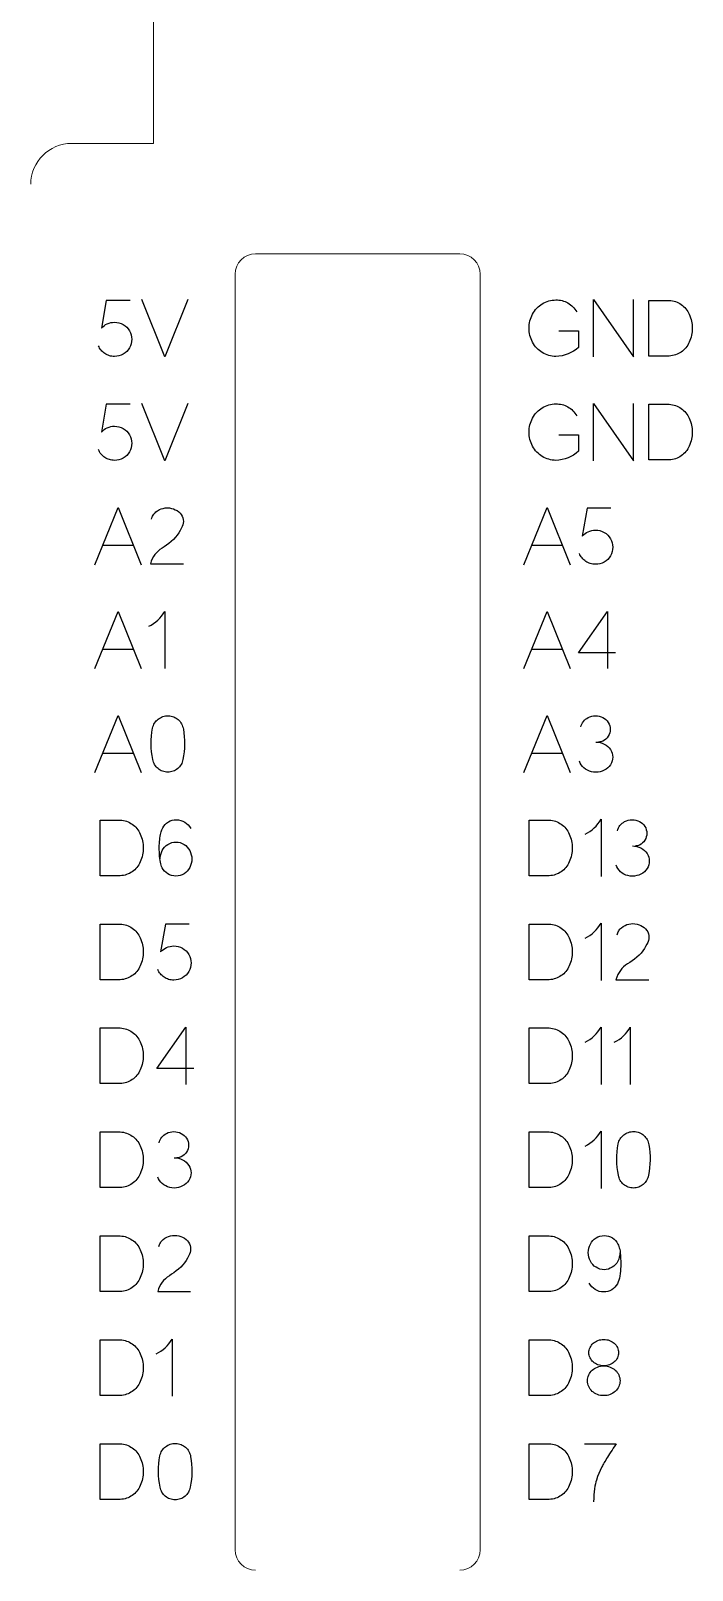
# Model space of a CAD drawing. Header units: millimetres. Extents: x 1212 to 1426, y 321 to 459.
# Drawn here: x 1241.24 to 1257.43, y 383.92 to 421.58 of the extents above; entities that cross this region are included whole.
import ezdxf

# ---------------------------------------------------------------- set-up
doc = ezdxf.new("R2010")
doc.units = ezdxf.units.MM
doc.layers.add('1', color=7, linetype='Continuous')

msp = doc.modelspace()

# ---------------------------------------------------------------- linework, layer by layer
at = {"color": 7, "linetype": 'Continuous', "lineweight": 15}
for p, q in [((1244.244, 418.82), (1244.244, 436.92)), ((1242.244, 418.82), (1244.244, 418.82)), ((1246.744, 416.12), (1251.744, 416.12)), ((1246.244, 384.42), (1246.244, 415.62)), ((1252.244, 384.42), (1252.244, 415.62))]:
    msp.add_line(p, q, dxfattribs=at)
for centre, radius, start, end in [((1242.244, 417.82), 1, 90, 180), ((1246.744, 415.62), 0.5, 90, 180), ((1251.744, 415.62), 0.5, 0, 90), ((1246.744, 384.42), 0.5, 180, 270), ((1251.744, 384.42), 0.5, 270, 0)]:
    msp.add_arc(centre, radius, start, end, dxfattribs=at)
at = {"layer": '1', "color": 1, "linetype": 'Continuous'}
for p, q in [((1243.009, 408.991), (1243.751, 408.991)), ((1253.509, 408.991), (1254.251, 408.991)), ((1243.009, 406.448), (1243.751, 406.448)), ((1253.509, 406.448), (1254.251, 406.448)), ((1243.009, 403.906), (1243.751, 403.906)), ((1253.509, 403.906), (1254.251, 403.906))]:
    msp.add_line(p, q, dxfattribs=at)
at = {"layer": '1', "color": 1, "linetype": 'Continuous', "flags": 128}
for points in [[(1243.674, 414.981), (1243.09, 414.981), (1243.09, 414.981), (1242.972, 414.301), (1242.972, 414.301), (1243.004, 414.333), (1243.039, 414.362), (1243.076, 414.387), (1243.117, 414.408), (1243.159, 414.424), (1243.202, 414.436), (1243.247, 414.443), (1243.293, 414.445), (1243.293, 414.445), (1243.349, 414.443), (1243.403, 414.433), (1243.455, 414.416), (1243.505, 414.391), (1243.552, 414.361), (1243.594, 414.325), (1243.629, 414.283), (1243.66, 414.237), (1243.66, 414.237), (1243.685, 414.187), (1243.702, 414.136), (1243.713, 414.083), (1243.716, 414.029), (1243.713, 413.974), (1243.702, 413.921), (1243.685, 413.869), (1243.66, 413.819), (1243.66, 413.819), (1243.629, 413.772), (1243.594, 413.731), (1243.552, 413.695), (1243.505, 413.665), (1243.455, 413.641), (1243.403, 413.624), (1243.349, 413.613), (1243.293, 413.61), (1243.293, 413.61), (1243.261, 413.611), (1243.23, 413.615), (1243.199, 413.62), (1243.168, 413.628), (1243.138, 413.639), (1243.11, 413.651), (1243.082, 413.665), (1243.056, 413.682), (1243.031, 413.7), (1243.007, 413.72), (1242.986, 413.742), (1242.965, 413.765), (1242.946, 413.79), (1242.929, 413.816), (1242.914, 413.844), (1242.9, 413.873)], [(1245.09, 415.001), (1244.524, 413.601), (1244.524, 413.601), (1243.959, 415.001)], [(1254.168, 414.233), (1254.653, 414.233), (1254.653, 414.233), (1254.653, 413.832), (1254.653, 413.832), (1254.593, 413.783), (1254.531, 413.74), (1254.464, 413.703), (1254.394, 413.671), (1254.322, 413.646), (1254.248, 413.627), (1254.172, 413.615), (1254.094, 413.61), (1254.094, 413.61), (1254.05, 413.612), (1254.007, 413.616), (1253.964, 413.624), (1253.921, 413.635), (1253.88, 413.649), (1253.84, 413.665), (1253.801, 413.684), (1253.763, 413.705), (1253.726, 413.728), (1253.692, 413.754), (1253.659, 413.782), (1253.628, 413.813), (1253.599, 413.846), (1253.573, 413.881), (1253.548, 413.918), (1253.526, 413.956), (1253.526, 413.956), (1253.505, 413.997), (1253.488, 414.039), (1253.473, 414.081), (1253.461, 414.124), (1253.451, 414.167), (1253.444, 414.211), (1253.44, 414.255), (1253.439, 414.301), (1253.44, 414.346), (1253.444, 414.39), (1253.451, 414.434), (1253.461, 414.478), (1253.473, 414.52), (1253.488, 414.562), (1253.505, 414.604), (1253.526, 414.645), (1253.526, 414.645), (1253.548, 414.684), (1253.573, 414.72), (1253.599, 414.755), (1253.628, 414.788), (1253.659, 414.819), (1253.692, 414.847), (1253.726, 414.873), (1253.763, 414.896), (1253.801, 414.917), (1253.84, 414.936), (1253.88, 414.952), (1253.921, 414.966), (1253.964, 414.977), (1254.007, 414.985), (1254.05, 414.989), (1254.094, 414.991), (1254.094, 414.991), (1254.134, 414.991), (1254.172, 414.988), (1254.21, 414.983), (1254.248, 414.976), (1254.284, 414.965), (1254.32, 414.952), (1254.356, 414.936), (1254.39, 414.918), (1254.424, 414.898), (1254.455, 414.875), (1254.485, 414.851), (1254.513, 414.825), (1254.539, 414.797), (1254.563, 414.767), (1254.585, 414.735), (1254.605, 414.701)], [(1255.015, 413.601), (1255.015, 415.001), (1255.015, 415.001), (1255.995, 413.601), (1255.995, 413.601), (1255.995, 415.001)], [(1256.375, 413.62), (1256.375, 414.981), (1256.375, 414.981), (1256.871, 414.981), (1256.871, 414.981), (1256.911, 414.978), (1256.95, 414.972), (1256.989, 414.963), (1257.026, 414.951), (1257.063, 414.937), (1257.098, 414.921), (1257.131, 414.902), (1257.163, 414.881), (1257.194, 414.858), (1257.223, 414.832), (1257.251, 414.805), (1257.277, 414.775), (1257.301, 414.744), (1257.322, 414.711), (1257.341, 414.677), (1257.358, 414.641), (1257.358, 414.641), (1257.375, 414.6), (1257.391, 414.558), (1257.404, 414.516), (1257.414, 414.474), (1257.423, 414.431), (1257.428, 414.388), (1257.432, 414.344), (1257.433, 414.301), (1257.432, 414.257), (1257.428, 414.213), (1257.423, 414.17), (1257.414, 414.128), (1257.404, 414.085), (1257.391, 414.043), (1257.375, 414.001), (1257.358, 413.96), (1257.358, 413.96), (1257.341, 413.923), (1257.322, 413.888), (1257.301, 413.855), (1257.277, 413.824), (1257.251, 413.794), (1257.223, 413.767), (1257.194, 413.742), (1257.163, 413.718), (1257.131, 413.697), (1257.098, 413.679), (1257.063, 413.663), (1257.026, 413.649), (1256.989, 413.638), (1256.95, 413.629), (1256.911, 413.623), (1256.871, 413.62), (1256.871, 413.62), (1256.375, 413.62)], [(1243.674, 412.439), (1243.09, 412.439), (1243.09, 412.439), (1242.972, 411.758), (1242.972, 411.758), (1243.004, 411.791), (1243.039, 411.819), (1243.076, 411.844), (1243.117, 411.865), (1243.159, 411.882), (1243.202, 411.893), (1243.247, 411.901), (1243.293, 411.903), (1243.293, 411.903), (1243.349, 411.9), (1243.403, 411.89), (1243.455, 411.873), (1243.505, 411.849), (1243.552, 411.818), (1243.594, 411.782), (1243.629, 411.741), (1243.66, 411.694), (1243.66, 411.694), (1243.685, 411.645), (1243.702, 411.594), (1243.713, 411.541), (1243.716, 411.486), (1243.713, 411.431), (1243.702, 411.378), (1243.685, 411.326), (1243.66, 411.276), (1243.66, 411.276), (1243.629, 411.23), (1243.594, 411.189), (1243.552, 411.153), (1243.505, 411.123), (1243.455, 411.098), (1243.403, 411.081), (1243.349, 411.071), (1243.293, 411.067), (1243.293, 411.067), (1243.261, 411.069), (1243.23, 411.072), (1243.199, 411.078), (1243.168, 411.086), (1243.138, 411.096), (1243.11, 411.109), (1243.082, 411.123), (1243.056, 411.139), (1243.031, 411.157), (1243.007, 411.177), (1242.986, 411.199), (1242.965, 411.222), (1242.946, 411.247), (1242.929, 411.273), (1242.914, 411.301), (1242.9, 411.33)], [(1245.09, 412.458), (1244.524, 411.058), (1244.524, 411.058), (1243.959, 412.458)], [(1254.168, 411.69), (1254.653, 411.69), (1254.653, 411.69), (1254.653, 411.29), (1254.653, 411.29), (1254.593, 411.241), (1254.531, 411.197), (1254.464, 411.16), (1254.394, 411.128), (1254.322, 411.103), (1254.248, 411.085), (1254.172, 411.073), (1254.094, 411.067), (1254.094, 411.067), (1254.05, 411.069), (1254.007, 411.074), (1253.964, 411.082), (1253.921, 411.093), (1253.88, 411.106), (1253.84, 411.123), (1253.801, 411.141), (1253.763, 411.162), (1253.726, 411.186), (1253.692, 411.211), (1253.659, 411.24), (1253.628, 411.271), (1253.599, 411.304), (1253.573, 411.338), (1253.548, 411.375), (1253.526, 411.414), (1253.526, 411.414), (1253.505, 411.455), (1253.488, 411.496), (1253.473, 411.538), (1253.461, 411.581), (1253.451, 411.624), (1253.444, 411.668), (1253.44, 411.713), (1253.439, 411.758), (1253.44, 411.803), (1253.444, 411.848), (1253.451, 411.892), (1253.461, 411.935), (1253.473, 411.978), (1253.488, 412.02), (1253.505, 412.061), (1253.526, 412.102), (1253.526, 412.102), (1253.548, 412.141), (1253.573, 412.178), (1253.599, 412.213), (1253.628, 412.245), (1253.659, 412.276), (1253.692, 412.304), (1253.726, 412.33), (1253.763, 412.354), (1253.801, 412.375), (1253.84, 412.393), (1253.88, 412.409), (1253.921, 412.423), (1253.964, 412.434), (1254.007, 412.442), (1254.05, 412.447), (1254.094, 412.448), (1254.094, 412.448), (1254.134, 412.448), (1254.172, 412.446), (1254.21, 412.441), (1254.248, 412.433), (1254.284, 412.423), (1254.32, 412.409), (1254.356, 412.394), (1254.39, 412.376), (1254.424, 412.355), (1254.455, 412.333), (1254.485, 412.308), (1254.513, 412.282), (1254.539, 412.254), (1254.563, 412.224), (1254.585, 412.192), (1254.605, 412.158)], [(1255.015, 411.058), (1255.015, 412.458), (1255.015, 412.458), (1255.995, 411.058), (1255.995, 411.058), (1255.995, 412.458)], [(1256.375, 411.077), (1256.375, 412.439), (1256.375, 412.439), (1256.871, 412.439), (1256.871, 412.439), (1256.911, 412.435), (1256.95, 412.429), (1256.989, 412.42), (1257.026, 412.409), (1257.063, 412.394), (1257.098, 412.378), (1257.131, 412.359), (1257.163, 412.338), (1257.194, 412.315), (1257.223, 412.289), (1257.251, 412.262), (1257.277, 412.233), (1257.301, 412.201), (1257.322, 412.169), (1257.341, 412.134), (1257.358, 412.098), (1257.358, 412.098), (1257.375, 412.057), (1257.391, 412.015), (1257.404, 411.973), (1257.414, 411.931), (1257.423, 411.888), (1257.428, 411.845), (1257.432, 411.802), (1257.433, 411.758), (1257.432, 411.714), (1257.428, 411.671), (1257.423, 411.628), (1257.414, 411.585), (1257.404, 411.542), (1257.391, 411.501), (1257.375, 411.459), (1257.358, 411.418), (1257.358, 411.418), (1257.341, 411.381), (1257.322, 411.346), (1257.301, 411.312), (1257.277, 411.281), (1257.251, 411.252), (1257.223, 411.224), (1257.194, 411.199), (1257.163, 411.176), (1257.131, 411.155), (1257.098, 411.136), (1257.063, 411.12), (1257.026, 411.106), (1256.989, 411.095), (1256.95, 411.086), (1256.911, 411.081), (1256.871, 411.077), (1256.871, 411.077), (1256.375, 411.077)], [(1242.815, 408.515), (1243.38, 409.915), (1243.38, 409.915), (1243.944, 408.515)], [(1244.201, 409.633), (1244.207, 409.658), (1244.216, 409.682), (1244.226, 409.705), (1244.238, 409.727), (1244.252, 409.748), (1244.268, 409.768), (1244.286, 409.787), (1244.305, 409.805), (1244.305, 409.805), (1244.348, 409.837), (1244.393, 409.862), (1244.438, 409.881), (1244.485, 409.894), (1244.485, 409.894), (1244.535, 409.903), (1244.586, 409.906), (1244.637, 409.903), (1244.688, 409.894), (1244.688, 409.894), (1244.736, 409.88), (1244.781, 409.861), (1244.824, 409.838), (1244.864, 409.809), (1244.864, 409.809), (1244.898, 409.775), (1244.926, 409.74), (1244.948, 409.702), (1244.964, 409.66), (1244.964, 409.66), (1244.974, 409.618), (1244.978, 409.576), (1244.974, 409.534), (1244.964, 409.492), (1244.964, 409.492), (1244.947, 409.448), (1244.925, 409.4), (1244.898, 409.349), (1244.866, 409.294), (1244.866, 409.294), (1244.829, 409.24), (1244.785, 409.187), (1244.736, 409.135), (1244.68, 409.084), (1244.68, 409.084), (1244.623, 409.037), (1244.566, 408.995), (1244.51, 408.956), (1244.456, 408.921), (1244.456, 408.921), (1244.405, 408.887), (1244.359, 408.849), (1244.317, 408.808), (1244.28, 408.763), (1244.28, 408.763), (1244.246, 408.714), (1244.217, 408.659), (1244.192, 408.6), (1244.172, 408.535), (1244.172, 408.535), (1244.978, 408.535)], [(1253.315, 408.515), (1253.88, 409.915), (1253.88, 409.915), (1254.444, 408.515)], [(1255.445, 409.896), (1254.861, 409.896), (1254.861, 409.896), (1254.743, 409.215), (1254.743, 409.215), (1254.775, 409.248), (1254.81, 409.277), (1254.848, 409.302), (1254.888, 409.322), (1254.93, 409.339), (1254.974, 409.351), (1255.018, 409.358), (1255.064, 409.36), (1255.064, 409.36), (1255.12, 409.358), (1255.174, 409.348), (1255.227, 409.331), (1255.277, 409.306), (1255.323, 409.275), (1255.365, 409.239), (1255.401, 409.198), (1255.431, 409.152), (1255.431, 409.152), (1255.456, 409.102), (1255.474, 409.051), (1255.484, 408.998), (1255.488, 408.943), (1255.484, 408.889), (1255.474, 408.835), (1255.456, 408.784), (1255.431, 408.734), (1255.431, 408.734), (1255.401, 408.687), (1255.365, 408.646), (1255.323, 408.61), (1255.277, 408.58), (1255.227, 408.556), (1255.174, 408.539), (1255.12, 408.528), (1255.064, 408.525), (1255.064, 408.525), (1255.032, 408.526), (1255.001, 408.53), (1254.97, 408.535), (1254.939, 408.543), (1254.909, 408.554), (1254.881, 408.566), (1254.853, 408.58), (1254.827, 408.596), (1254.802, 408.615), (1254.779, 408.635), (1254.757, 408.656), (1254.736, 408.68), (1254.717, 408.704), (1254.7, 408.731), (1254.685, 408.759), (1254.672, 408.788)], [(1242.815, 405.973), (1243.38, 407.373), (1243.38, 407.373), (1243.944, 405.973)], [(1244.131, 407.009), (1244.191, 407.04), (1244.249, 407.076), (1244.303, 407.116), (1244.354, 407.16), (1244.402, 407.208), (1244.446, 407.26), (1244.486, 407.314), (1244.522, 407.373), (1244.522, 407.373), (1244.522, 405.973)], [(1253.315, 405.973), (1253.88, 407.373), (1253.88, 407.373), (1254.444, 405.973)], [(1255.553, 406.361), (1254.652, 406.361), (1254.652, 406.361), (1255.36, 407.373), (1255.36, 407.373), (1255.36, 405.973)], [(1242.815, 403.43), (1243.38, 404.83), (1243.38, 404.83), (1243.944, 403.43)], [(1244.966, 403.749), (1244.959, 403.716), (1244.949, 403.684), (1244.937, 403.654), (1244.922, 403.625), (1244.904, 403.598), (1244.885, 403.573), (1244.863, 403.55), (1244.84, 403.528), (1244.814, 403.508), (1244.787, 403.491), (1244.759, 403.476), (1244.728, 403.463), (1244.697, 403.453), (1244.665, 403.445), (1244.632, 403.441), (1244.599, 403.44), (1244.599, 403.44), (1244.565, 403.441), (1244.533, 403.445), (1244.501, 403.453), (1244.469, 403.463), (1244.439, 403.476), (1244.41, 403.491), (1244.384, 403.508), (1244.358, 403.528), (1244.335, 403.55), (1244.313, 403.573), (1244.294, 403.598), (1244.276, 403.625), (1244.261, 403.654), (1244.248, 403.684), (1244.239, 403.716), (1244.231, 403.749), (1244.231, 403.749), (1244.214, 403.845), (1244.201, 403.941), (1244.193, 404.037), (1244.19, 404.133), (1244.192, 404.229), (1244.198, 404.325), (1244.21, 404.42), (1244.226, 404.517), (1244.226, 404.517), (1244.234, 404.55), (1244.245, 404.582), (1244.259, 404.612), (1244.275, 404.64), (1244.294, 404.668), (1244.315, 404.693), (1244.337, 404.716), (1244.362, 404.737), (1244.388, 404.756), (1244.416, 404.773), (1244.446, 404.788), (1244.477, 404.8), (1244.509, 404.81), (1244.542, 404.816), (1244.576, 404.82), (1244.611, 404.821), (1244.611, 404.821), (1244.645, 404.818), (1244.678, 404.813), (1244.711, 404.805), (1244.742, 404.793), (1244.772, 404.78), (1244.8, 404.764), (1244.827, 404.745), (1244.852, 404.725), (1244.875, 404.702), (1244.897, 404.677), (1244.916, 404.651), (1244.933, 404.622), (1244.948, 404.592), (1244.961, 404.561), (1244.971, 404.529), (1244.978, 404.495), (1244.978, 404.495), (1244.992, 404.402), (1245.001, 404.309), (1245.006, 404.216), (1245.007, 404.123), (1245.003, 404.03), (1244.995, 403.937), (1244.983, 403.844), (1244.966, 403.751)], [(1253.315, 403.43), (1253.88, 404.83), (1253.88, 404.83), (1254.444, 403.43)], [(1254.708, 404.548), (1254.718, 404.584), (1254.731, 404.618), (1254.749, 404.65), (1254.77, 404.681), (1254.795, 404.709), (1254.822, 404.734), (1254.852, 404.756), (1254.884, 404.774), (1254.884, 404.774), (1254.928, 404.794), (1254.973, 404.807), (1255.019, 404.816), (1255.066, 404.819), (1255.113, 404.816), (1255.159, 404.807), (1255.204, 404.794), (1255.248, 404.774), (1255.248, 404.774), (1255.286, 404.752), (1255.321, 404.725), (1255.351, 404.693), (1255.377, 404.657), (1255.399, 404.618), (1255.414, 404.577), (1255.424, 404.533), (1255.427, 404.488), (1255.427, 404.488), (1255.424, 404.443), (1255.414, 404.399), (1255.399, 404.358), (1255.377, 404.319), (1255.351, 404.283), (1255.321, 404.251), (1255.286, 404.224), (1255.248, 404.202), (1255.248, 404.202), (1255.221, 404.191), (1255.194, 404.184), (1255.168, 404.179), (1255.14, 404.175)], [(1255.074, 404.178), (1255.128, 404.175), (1255.181, 404.166), (1255.231, 404.15), (1255.281, 404.128), (1255.281, 404.128), (1255.326, 404.101), (1255.367, 404.069), (1255.402, 404.033), (1255.431, 403.993), (1255.431, 403.993), (1255.456, 403.948), (1255.474, 403.902), (1255.484, 403.856), (1255.488, 403.809), (1255.488, 403.809), (1255.484, 403.761), (1255.474, 403.714), (1255.456, 403.668), (1255.431, 403.623), (1255.431, 403.623), (1255.402, 403.583), (1255.367, 403.547), (1255.326, 403.515), (1255.281, 403.488), (1255.281, 403.488), (1255.232, 403.467), (1255.182, 403.452), (1255.129, 403.443), (1255.074, 403.44), (1255.074, 403.44), (1255.019, 403.443), (1254.966, 403.452), (1254.915, 403.467), (1254.867, 403.488), (1254.867, 403.488), (1254.821, 403.515), (1254.781, 403.547), (1254.746, 403.583), (1254.716, 403.623), (1254.716, 403.623), (1254.693, 403.664), (1254.675, 403.708)], [(1242.939, 400.907), (1242.939, 402.268), (1242.939, 402.268), (1243.434, 402.268), (1243.434, 402.268), (1243.474, 402.265), (1243.514, 402.259), (1243.552, 402.25), (1243.59, 402.238), (1243.626, 402.224), (1243.661, 402.208), (1243.695, 402.189), (1243.727, 402.168), (1243.757, 402.145), (1243.787, 402.119), (1243.814, 402.092), (1243.84, 402.062), (1243.864, 402.031), (1243.886, 401.998), (1243.905, 401.964), (1243.921, 401.928), (1243.921, 401.928), (1243.939, 401.887), (1243.954, 401.845), (1243.967, 401.803), (1243.978, 401.761), (1243.986, 401.718), (1243.992, 401.675), (1243.996, 401.631), (1243.997, 401.587), (1243.996, 401.544), (1243.992, 401.5), (1243.986, 401.457), (1243.978, 401.415), (1243.967, 401.372), (1243.954, 401.33), (1243.939, 401.288), (1243.921, 401.247), (1243.921, 401.247), (1243.905, 401.21), (1243.886, 401.175), (1243.864, 401.142), (1243.84, 401.111), (1243.814, 401.081), (1243.787, 401.054), (1243.757, 401.028), (1243.727, 401.005), (1243.695, 400.984), (1243.661, 400.966), (1243.626, 400.95), (1243.59, 400.936), (1243.552, 400.925), (1243.514, 400.916), (1243.474, 400.91), (1243.434, 400.907), (1243.434, 400.907), (1242.939, 400.907)], [(1244.41, 401.323), (1244.414, 401.373), (1244.424, 401.424), (1244.44, 401.474), (1244.461, 401.524), (1244.461, 401.524), (1244.488, 401.569), (1244.52, 401.609), (1244.557, 401.644), (1244.599, 401.674), (1244.645, 401.699), (1244.694, 401.717), (1244.744, 401.728), (1244.797, 401.732), (1244.797, 401.732), (1244.849, 401.728), (1244.9, 401.717), (1244.948, 401.699), (1244.994, 401.674), (1245.036, 401.644), (1245.074, 401.609), (1245.106, 401.569), (1245.134, 401.524), (1245.134, 401.524), (1245.157, 401.474), (1245.173, 401.422), (1245.183, 401.369), (1245.186, 401.315), (1245.183, 401.26), (1245.173, 401.208), (1245.157, 401.156), (1245.134, 401.106), (1245.134, 401.106), (1245.106, 401.06), (1245.074, 401.02), (1245.036, 400.984), (1244.994, 400.954), (1244.948, 400.93), (1244.9, 400.912), (1244.849, 400.901), (1244.797, 400.897), (1244.797, 400.897), (1244.743, 400.903), (1244.691, 400.915), (1244.643, 400.933), (1244.597, 400.957), (1244.556, 400.987), (1244.519, 401.021), (1244.487, 401.06), (1244.461, 401.104), (1244.461, 401.104), (1244.447, 401.131), (1244.436, 401.162), (1244.425, 401.197), (1244.416, 401.236), (1244.408, 401.279), (1244.402, 401.327), (1244.397, 401.378), (1244.393, 401.433), (1244.393, 401.433), (1244.391, 401.49), (1244.389, 401.544), (1244.389, 401.597), (1244.39, 401.648), (1244.392, 401.696), (1244.395, 401.742), (1244.399, 401.786), (1244.405, 401.827), (1244.405, 401.827), (1244.412, 401.873), (1244.419, 401.913), (1244.426, 401.948), (1244.434, 401.978), (1244.451, 402.03), (1244.472, 402.075), (1244.472, 402.075), (1244.499, 402.12), (1244.531, 402.161), (1244.568, 402.196), (1244.611, 402.226), (1244.657, 402.249), (1244.705, 402.265), (1244.755, 402.274), (1244.807, 402.276), (1244.807, 402.276), (1244.862, 402.272), (1244.915, 402.261), (1244.965, 402.243), (1245.014, 402.218), (1245.058, 402.186), (1245.097, 402.15), (1245.131, 402.108), (1245.159, 402.061)], [(1253.439, 400.907), (1253.439, 402.268), (1253.439, 402.268), (1253.934, 402.268), (1253.934, 402.268), (1253.974, 402.265), (1254.014, 402.259), (1254.052, 402.25), (1254.09, 402.238), (1254.126, 402.224), (1254.161, 402.208), (1254.195, 402.189), (1254.227, 402.168), (1254.257, 402.145), (1254.287, 402.119), (1254.314, 402.092), (1254.34, 402.062), (1254.364, 402.031), (1254.386, 401.998), (1254.405, 401.964), (1254.421, 401.928), (1254.421, 401.928), (1254.439, 401.887), (1254.454, 401.845), (1254.467, 401.803), (1254.478, 401.761), (1254.486, 401.718), (1254.492, 401.675), (1254.496, 401.631), (1254.497, 401.587), (1254.496, 401.544), (1254.492, 401.5), (1254.486, 401.457), (1254.478, 401.415), (1254.467, 401.372), (1254.454, 401.33), (1254.439, 401.288), (1254.421, 401.247), (1254.421, 401.247), (1254.405, 401.21), (1254.386, 401.175), (1254.364, 401.142), (1254.34, 401.111), (1254.314, 401.081), (1254.287, 401.054), (1254.257, 401.028), (1254.227, 401.005), (1254.195, 400.984), (1254.161, 400.966), (1254.126, 400.95), (1254.09, 400.936), (1254.052, 400.925), (1254.014, 400.916), (1253.974, 400.91), (1253.934, 400.907), (1253.934, 400.907), (1253.439, 400.907)], [(1254.81, 401.924), (1254.87, 401.955), (1254.928, 401.991), (1254.982, 402.031), (1255.033, 402.075), (1255.081, 402.123), (1255.125, 402.174), (1255.165, 402.229), (1255.201, 402.287), (1255.201, 402.287), (1255.201, 400.887)], [(1255.603, 402.005), (1255.613, 402.041), (1255.627, 402.075), (1255.644, 402.108), (1255.665, 402.139), (1255.69, 402.167), (1255.717, 402.192), (1255.747, 402.213), (1255.779, 402.232), (1255.779, 402.232), (1255.823, 402.251), (1255.868, 402.265), (1255.914, 402.273), (1255.961, 402.276), (1256.008, 402.273), (1256.054, 402.265), (1256.099, 402.251), (1256.143, 402.232), (1256.143, 402.232), (1256.182, 402.209), (1256.216, 402.182), (1256.246, 402.151), (1256.273, 402.115), (1256.294, 402.075), (1256.309, 402.034), (1256.319, 401.991), (1256.323, 401.945), (1256.323, 401.945), (1256.319, 401.9), (1256.309, 401.857), (1256.294, 401.815), (1256.273, 401.776), (1256.246, 401.74), (1256.216, 401.709), (1256.182, 401.682), (1256.143, 401.659), (1256.143, 401.659), (1256.116, 401.649), (1256.09, 401.641), (1256.063, 401.636), (1256.035, 401.632)], [(1255.969, 401.636), (1256.023, 401.633), (1256.076, 401.623), (1256.127, 401.608), (1256.176, 401.586), (1256.176, 401.586), (1256.221, 401.558), (1256.262, 401.526), (1256.297, 401.49), (1256.327, 401.45), (1256.327, 401.45), (1256.351, 401.405), (1256.369, 401.36), (1256.379, 401.314), (1256.383, 401.267), (1256.383, 401.267), (1256.379, 401.219), (1256.369, 401.172), (1256.351, 401.126), (1256.327, 401.081), (1256.327, 401.081), (1256.297, 401.041), (1256.262, 401.004), (1256.221, 400.973), (1256.176, 400.945), (1256.176, 400.945), (1256.127, 400.924), (1256.077, 400.909), (1256.024, 400.9), (1255.969, 400.897), (1255.969, 400.897), (1255.914, 400.9), (1255.861, 400.909), (1255.811, 400.924), (1255.762, 400.945), (1255.762, 400.945), (1255.717, 400.973), (1255.676, 401.004), (1255.641, 401.041), (1255.611, 401.081), (1255.611, 401.081), (1255.589, 401.121), (1255.571, 401.166)], [(1242.939, 398.364), (1242.939, 399.726), (1242.939, 399.726), (1243.434, 399.726), (1243.434, 399.726), (1243.474, 399.722), (1243.514, 399.716), (1243.552, 399.707), (1243.59, 399.696), (1243.626, 399.681), (1243.661, 399.665), (1243.695, 399.646), (1243.727, 399.625), (1243.757, 399.602), (1243.787, 399.576), (1243.814, 399.549), (1243.84, 399.52), (1243.864, 399.488), (1243.886, 399.456), (1243.905, 399.421), (1243.921, 399.385), (1243.921, 399.385), (1243.939, 399.344), (1243.954, 399.302), (1243.967, 399.26), (1243.978, 399.218), (1243.986, 399.175), (1243.992, 399.132), (1243.996, 399.089), (1243.997, 399.045), (1243.996, 399.001), (1243.992, 398.958), (1243.986, 398.914), (1243.978, 398.872), (1243.967, 398.829), (1243.954, 398.787), (1243.939, 398.746), (1243.921, 398.705), (1243.921, 398.705), (1243.905, 398.668), (1243.886, 398.633), (1243.864, 398.599), (1243.84, 398.568), (1243.814, 398.539), (1243.787, 398.511), (1243.757, 398.486), (1243.727, 398.463), (1243.695, 398.442), (1243.661, 398.423), (1243.626, 398.407), (1243.59, 398.393), (1243.552, 398.382), (1243.514, 398.373), (1243.474, 398.368), (1243.434, 398.364), (1243.434, 398.364), (1242.939, 398.364)], [(1245.124, 399.726), (1244.54, 399.726), (1244.54, 399.726), (1244.422, 399.045), (1244.422, 399.045), (1244.454, 399.078), (1244.489, 399.106), (1244.527, 399.131), (1244.567, 399.152), (1244.609, 399.169), (1244.653, 399.18), (1244.697, 399.188), (1244.743, 399.19), (1244.743, 399.19), (1244.799, 399.187), (1244.853, 399.177), (1244.906, 399.16), (1244.956, 399.136), (1245.002, 399.105), (1245.044, 399.069), (1245.08, 399.028), (1245.11, 398.981), (1245.11, 398.981), (1245.135, 398.932), (1245.153, 398.881), (1245.163, 398.828), (1245.167, 398.773), (1245.163, 398.718), (1245.153, 398.665), (1245.135, 398.613), (1245.11, 398.563), (1245.11, 398.563), (1245.08, 398.517), (1245.044, 398.476), (1245.002, 398.44), (1244.956, 398.409), (1244.906, 398.385), (1244.853, 398.368), (1244.799, 398.358), (1244.743, 398.354), (1244.743, 398.354), (1244.712, 398.355), (1244.68, 398.359), (1244.649, 398.365), (1244.618, 398.373), (1244.588, 398.383), (1244.56, 398.396), (1244.532, 398.41), (1244.506, 398.426), (1244.481, 398.444), (1244.458, 398.464), (1244.436, 398.486), (1244.415, 398.509), (1244.396, 398.534), (1244.379, 398.56), (1244.364, 398.588), (1244.351, 398.617)], [(1253.439, 398.364), (1253.439, 399.726), (1253.439, 399.726), (1253.934, 399.726), (1253.934, 399.726), (1253.974, 399.722), (1254.014, 399.716), (1254.052, 399.707), (1254.09, 399.696), (1254.126, 399.681), (1254.161, 399.665), (1254.195, 399.646), (1254.227, 399.625), (1254.257, 399.602), (1254.287, 399.576), (1254.314, 399.549), (1254.34, 399.52), (1254.364, 399.488), (1254.386, 399.456), (1254.405, 399.421), (1254.421, 399.385), (1254.421, 399.385), (1254.439, 399.344), (1254.454, 399.302), (1254.467, 399.26), (1254.478, 399.218), (1254.486, 399.175), (1254.492, 399.132), (1254.496, 399.089), (1254.497, 399.045), (1254.496, 399.001), (1254.492, 398.958), (1254.486, 398.914), (1254.478, 398.872), (1254.467, 398.829), (1254.454, 398.787), (1254.439, 398.746), (1254.421, 398.705), (1254.421, 398.705), (1254.405, 398.668), (1254.386, 398.633), (1254.364, 398.599), (1254.34, 398.568), (1254.314, 398.539), (1254.287, 398.511), (1254.257, 398.486), (1254.227, 398.463), (1254.195, 398.442), (1254.161, 398.423), (1254.126, 398.407), (1254.09, 398.393), (1254.052, 398.382), (1254.014, 398.373), (1253.974, 398.368), (1253.934, 398.364), (1253.934, 398.364), (1253.439, 398.364)], [(1254.81, 399.381), (1254.87, 399.412), (1254.928, 399.448), (1254.982, 399.488), (1255.033, 399.532), (1255.081, 399.58), (1255.125, 399.632), (1255.165, 399.687), (1255.201, 399.745), (1255.201, 399.745), (1255.201, 398.345)], [(1255.596, 399.463), (1255.603, 399.488), (1255.611, 399.512), (1255.621, 399.535), (1255.633, 399.557), (1255.647, 399.578), (1255.663, 399.598), (1255.681, 399.617), (1255.7, 399.635), (1255.7, 399.635), (1255.743, 399.666), (1255.788, 399.692), (1255.833, 399.711), (1255.88, 399.724), (1255.88, 399.724), (1255.931, 399.732), (1255.981, 399.735), (1256.032, 399.732), (1256.083, 399.724), (1256.083, 399.724), (1256.131, 399.71), (1256.176, 399.691), (1256.219, 399.667), (1256.259, 399.639), (1256.259, 399.639), (1256.293, 399.605), (1256.321, 399.57), (1256.343, 399.532), (1256.36, 399.49), (1256.36, 399.49), (1256.37, 399.448), (1256.373, 399.406), (1256.37, 399.364), (1256.36, 399.321), (1256.36, 399.321), (1256.343, 399.277), (1256.321, 399.23), (1256.293, 399.178), (1256.261, 399.124), (1256.261, 399.124), (1256.224, 399.069), (1256.181, 399.016), (1256.131, 398.964), (1256.075, 398.913), (1256.075, 398.913), (1256.018, 398.867), (1255.961, 398.824), (1255.906, 398.786), (1255.851, 398.751), (1255.851, 398.751), (1255.8, 398.716), (1255.754, 398.678), (1255.712, 398.637), (1255.675, 398.592), (1255.675, 398.592), (1255.642, 398.544), (1255.612, 398.489), (1255.587, 398.429), (1255.567, 398.364), (1255.567, 398.364), (1256.373, 398.364)], [(1242.939, 395.822), (1242.939, 397.183), (1242.939, 397.183), (1243.434, 397.183), (1243.434, 397.183), (1243.474, 397.18), (1243.514, 397.173), (1243.552, 397.165), (1243.59, 397.153), (1243.626, 397.139), (1243.661, 397.123), (1243.695, 397.103), (1243.727, 397.083), (1243.757, 397.059), (1243.787, 397.034), (1243.814, 397.006), (1243.84, 396.977), (1243.864, 396.946), (1243.886, 396.913), (1243.905, 396.879), (1243.921, 396.843), (1243.921, 396.843), (1243.939, 396.801), (1243.954, 396.76), (1243.967, 396.718), (1243.978, 396.675), (1243.986, 396.633), (1243.992, 396.59), (1243.996, 396.546), (1243.997, 396.502), (1243.996, 396.458), (1243.992, 396.415), (1243.986, 396.372), (1243.978, 396.329), (1243.967, 396.287), (1243.954, 396.245), (1243.939, 396.203), (1243.921, 396.162), (1243.921, 396.162), (1243.905, 396.125), (1243.886, 396.09), (1243.864, 396.057), (1243.84, 396.026), (1243.814, 395.996), (1243.787, 395.969), (1243.757, 395.943), (1243.727, 395.92), (1243.695, 395.899), (1243.661, 395.881), (1243.626, 395.864), (1243.59, 395.851), (1243.552, 395.839), (1243.514, 395.831), (1243.474, 395.825), (1243.434, 395.822), (1243.434, 395.822), (1242.939, 395.822)], [(1245.232, 396.191), (1244.331, 396.191), (1244.331, 396.191), (1245.039, 397.202), (1245.039, 397.202), (1245.039, 395.802)], [(1253.439, 395.822), (1253.439, 397.183), (1253.439, 397.183), (1253.934, 397.183), (1253.934, 397.183), (1253.974, 397.18), (1254.014, 397.173), (1254.052, 397.165), (1254.09, 397.153), (1254.126, 397.139), (1254.161, 397.123), (1254.195, 397.103), (1254.227, 397.083), (1254.257, 397.059), (1254.287, 397.034), (1254.314, 397.006), (1254.34, 396.977), (1254.364, 396.946), (1254.386, 396.913), (1254.405, 396.879), (1254.421, 396.843), (1254.421, 396.843), (1254.439, 396.801), (1254.454, 396.76), (1254.467, 396.718), (1254.478, 396.675), (1254.486, 396.633), (1254.492, 396.59), (1254.496, 396.546), (1254.497, 396.502), (1254.496, 396.458), (1254.492, 396.415), (1254.486, 396.372), (1254.478, 396.329), (1254.467, 396.287), (1254.454, 396.245), (1254.439, 396.203), (1254.421, 396.162), (1254.421, 396.162), (1254.405, 396.125), (1254.386, 396.09), (1254.364, 396.057), (1254.34, 396.026), (1254.314, 395.996), (1254.287, 395.969), (1254.257, 395.943), (1254.227, 395.92), (1254.195, 395.899), (1254.161, 395.881), (1254.126, 395.864), (1254.09, 395.851), (1254.052, 395.839), (1254.014, 395.831), (1253.974, 395.825), (1253.934, 395.822), (1253.934, 395.822), (1253.439, 395.822)], [(1254.81, 396.839), (1254.87, 396.87), (1254.928, 396.905), (1254.982, 396.945), (1255.033, 396.99), (1255.081, 397.038), (1255.125, 397.089), (1255.165, 397.144), (1255.201, 397.202), (1255.201, 397.202), (1255.201, 395.802)], [(1255.526, 396.839), (1255.587, 396.87), (1255.644, 396.905), (1255.698, 396.945), (1255.75, 396.99), (1255.797, 397.038), (1255.841, 397.089), (1255.881, 397.144), (1255.917, 397.202), (1255.917, 397.202), (1255.917, 395.802)], [(1242.939, 393.279), (1242.939, 394.64), (1242.939, 394.64), (1243.434, 394.64), (1243.434, 394.64), (1243.474, 394.637), (1243.514, 394.631), (1243.552, 394.622), (1243.59, 394.61), (1243.626, 394.596), (1243.661, 394.58), (1243.695, 394.561), (1243.727, 394.54), (1243.757, 394.517), (1243.787, 394.491), (1243.814, 394.464), (1243.84, 394.434), (1243.864, 394.403), (1243.886, 394.37), (1243.905, 394.336), (1243.921, 394.3), (1243.921, 394.3), (1243.939, 394.259), (1243.954, 394.217), (1243.967, 394.175), (1243.978, 394.133), (1243.986, 394.09), (1243.992, 394.047), (1243.996, 394.004), (1243.997, 393.96), (1243.996, 393.916), (1243.992, 393.872), (1243.986, 393.829), (1243.978, 393.787), (1243.967, 393.744), (1243.954, 393.702), (1243.939, 393.661), (1243.921, 393.619), (1243.921, 393.619), (1243.905, 393.583), (1243.886, 393.548), (1243.864, 393.514), (1243.84, 393.483), (1243.814, 393.454), (1243.787, 393.426), (1243.757, 393.401), (1243.727, 393.377), (1243.695, 393.356), (1243.661, 393.338), (1243.626, 393.322), (1243.59, 393.308), (1243.552, 393.297), (1243.514, 393.288), (1243.474, 393.282), (1243.434, 393.279), (1243.434, 393.279), (1242.939, 393.279)], [(1244.387, 394.377), (1244.397, 394.413), (1244.41, 394.448), (1244.428, 394.48), (1244.449, 394.511), (1244.474, 394.539), (1244.501, 394.564), (1244.531, 394.586), (1244.563, 394.604), (1244.563, 394.604), (1244.607, 394.623), (1244.652, 394.637), (1244.698, 394.645), (1244.745, 394.648), (1244.792, 394.645), (1244.838, 394.637), (1244.883, 394.623), (1244.927, 394.604), (1244.927, 394.604), (1244.966, 394.581), (1245, 394.554), (1245.03, 394.523), (1245.056, 394.487), (1245.078, 394.448), (1245.093, 394.406), (1245.103, 394.363), (1245.107, 394.317), (1245.107, 394.317), (1245.103, 394.272), (1245.093, 394.229), (1245.078, 394.187), (1245.056, 394.148), (1245.03, 394.112), (1245, 394.081), (1244.966, 394.054), (1244.927, 394.031), (1244.927, 394.031), (1244.9, 394.021), (1244.873, 394.014), (1244.847, 394.009), (1244.819, 394.004)], [(1253.439, 393.279), (1253.439, 394.64), (1253.439, 394.64), (1253.934, 394.64), (1253.934, 394.64), (1253.974, 394.637), (1254.014, 394.631), (1254.052, 394.622), (1254.09, 394.61), (1254.126, 394.596), (1254.161, 394.58), (1254.195, 394.561), (1254.227, 394.54), (1254.257, 394.517), (1254.287, 394.491), (1254.314, 394.464), (1254.34, 394.434), (1254.364, 394.403), (1254.386, 394.37), (1254.405, 394.336), (1254.421, 394.3), (1254.421, 394.3), (1254.439, 394.259), (1254.454, 394.217), (1254.467, 394.175), (1254.478, 394.133), (1254.486, 394.09), (1254.492, 394.047), (1254.496, 394.004), (1254.497, 393.96), (1254.496, 393.916), (1254.492, 393.872), (1254.486, 393.829), (1254.478, 393.787), (1254.467, 393.744), (1254.454, 393.702), (1254.439, 393.661), (1254.421, 393.619), (1254.421, 393.619), (1254.405, 393.583), (1254.386, 393.548), (1254.364, 393.514), (1254.34, 393.483), (1254.314, 393.454), (1254.287, 393.426), (1254.257, 393.401), (1254.227, 393.377), (1254.195, 393.356), (1254.161, 393.338), (1254.126, 393.322), (1254.09, 393.308), (1254.052, 393.297), (1254.014, 393.288), (1253.974, 393.282), (1253.934, 393.279), (1253.934, 393.279), (1253.439, 393.279)], [(1254.81, 394.296), (1254.87, 394.327), (1254.928, 394.363), (1254.982, 394.403), (1255.033, 394.447), (1255.081, 394.495), (1255.125, 394.547), (1255.165, 394.601), (1255.201, 394.66), (1255.201, 394.66), (1255.201, 393.26)], [(1256.362, 393.579), (1256.354, 393.546), (1256.345, 393.514), (1256.332, 393.484), (1256.317, 393.455), (1256.3, 393.428), (1256.28, 393.403), (1256.258, 393.379), (1256.235, 393.357), (1256.209, 393.338), (1256.183, 393.32), (1256.154, 393.305), (1256.124, 393.292), (1256.092, 393.282), (1256.06, 393.275), (1256.028, 393.271), (1255.994, 393.269), (1255.994, 393.269), (1255.961, 393.271), (1255.928, 393.275), (1255.896, 393.282), (1255.865, 393.292), (1255.834, 393.305), (1255.806, 393.32), (1255.779, 393.338), (1255.753, 393.357), (1255.73, 393.379), (1255.708, 393.403), (1255.689, 393.428), (1255.671, 393.455), (1255.656, 393.484), (1255.644, 393.514), (1255.634, 393.546), (1255.627, 393.579), (1255.627, 393.579), (1255.609, 393.674), (1255.597, 393.77), (1255.589, 393.866), (1255.586, 393.962), (1255.587, 394.058), (1255.594, 394.154), (1255.605, 394.25), (1255.621, 394.346), (1255.621, 394.346), (1255.629, 394.379), (1255.64, 394.411), (1255.654, 394.441), (1255.67, 394.47), (1255.689, 394.497), (1255.71, 394.522), (1255.733, 394.546), (1255.757, 394.567), (1255.784, 394.586), (1255.812, 394.603), (1255.841, 394.617), (1255.872, 394.63), (1255.905, 394.64), (1255.938, 394.646), (1255.971, 394.65), (1256.006, 394.65), (1256.006, 394.65), (1256.04, 394.648), (1256.073, 394.642), (1256.106, 394.634), (1256.137, 394.623), (1256.168, 394.609), (1256.196, 394.593), (1256.223, 394.575), (1256.248, 394.554), (1256.271, 394.532), (1256.292, 394.507), (1256.311, 394.48), (1256.329, 394.452), (1256.344, 394.422), (1256.356, 394.391), (1256.366, 394.358), (1256.373, 394.325), (1256.373, 394.325), (1256.387, 394.232), (1256.396, 394.138), (1256.401, 394.045), (1256.402, 393.952), (1256.399, 393.859), (1256.39, 393.766), (1256.378, 393.673), (1256.362, 393.581)], [(1244.753, 394.008), (1244.807, 394.005), (1244.86, 393.995), (1244.91, 393.98), (1244.96, 393.958), (1244.96, 393.958), (1245.005, 393.93), (1245.046, 393.899), (1245.081, 393.863), (1245.11, 393.822), (1245.11, 393.822), (1245.135, 393.778), (1245.153, 393.732), (1245.163, 393.686), (1245.167, 393.639), (1245.167, 393.639), (1245.163, 393.591), (1245.153, 393.544), (1245.135, 393.498), (1245.11, 393.453), (1245.11, 393.453), (1245.081, 393.413), (1245.046, 393.377), (1245.005, 393.345), (1244.96, 393.318), (1244.96, 393.318), (1244.911, 393.296), (1244.861, 393.281), (1244.808, 393.272), (1244.753, 393.269), (1244.753, 393.269), (1244.698, 393.272), (1244.645, 393.281), (1244.594, 393.296), (1244.546, 393.318), (1244.546, 393.318), (1244.5, 393.345), (1244.46, 393.377), (1244.425, 393.413), (1244.395, 393.453), (1244.395, 393.453), (1244.372, 393.494), (1244.355, 393.538)], [(1242.939, 390.736), (1242.939, 392.098), (1242.939, 392.098), (1243.434, 392.098), (1243.434, 392.098), (1243.474, 392.094), (1243.514, 392.088), (1243.552, 392.08), (1243.59, 392.068), (1243.626, 392.054), (1243.661, 392.037), (1243.695, 392.018), (1243.727, 391.997), (1243.757, 391.974), (1243.787, 391.949), (1243.814, 391.921), (1243.84, 391.892), (1243.864, 391.86), (1243.886, 391.828), (1243.905, 391.793), (1243.921, 391.758), (1243.921, 391.758), (1243.939, 391.716), (1243.954, 391.674), (1243.967, 391.632), (1243.978, 391.59), (1243.986, 391.547), (1243.992, 391.504), (1243.996, 391.461), (1243.997, 391.417), (1243.996, 391.373), (1243.992, 391.33), (1243.986, 391.287), (1243.978, 391.244), (1243.967, 391.202), (1243.954, 391.16), (1243.939, 391.118), (1243.921, 391.077), (1243.921, 391.077), (1243.905, 391.04), (1243.886, 391.005), (1243.864, 390.972), (1243.84, 390.94), (1243.814, 390.911), (1243.787, 390.884), (1243.757, 390.858), (1243.727, 390.835), (1243.695, 390.814), (1243.661, 390.795), (1243.626, 390.779), (1243.59, 390.765), (1243.552, 390.754), (1243.514, 390.746), (1243.474, 390.74), (1243.434, 390.736), (1243.434, 390.736), (1242.939, 390.736)], [(1244.38, 391.835), (1244.386, 391.86), (1244.395, 391.884), (1244.405, 391.907), (1244.417, 391.929), (1244.431, 391.95), (1244.447, 391.97), (1244.465, 391.989), (1244.484, 392.007), (1244.484, 392.007), (1244.527, 392.038), (1244.572, 392.064), (1244.617, 392.083), (1244.664, 392.096), (1244.664, 392.096), (1244.714, 392.104), (1244.765, 392.108), (1244.816, 392.104), (1244.867, 392.096), (1244.867, 392.096), (1244.915, 392.082), (1244.96, 392.063), (1245.003, 392.039), (1245.043, 392.011), (1245.043, 392.011), (1245.077, 391.977), (1245.105, 391.942), (1245.127, 391.904), (1245.143, 391.862), (1245.143, 391.862), (1245.154, 391.82), (1245.157, 391.778), (1245.154, 391.736), (1245.143, 391.693), (1245.143, 391.693), (1245.126, 391.649), (1245.104, 391.602), (1245.077, 391.551), (1245.045, 391.496), (1245.045, 391.496), (1245.008, 391.442), (1244.964, 391.389), (1244.915, 391.336), (1244.859, 391.286), (1244.859, 391.286), (1244.802, 391.239), (1244.745, 391.197), (1244.689, 391.158), (1244.635, 391.123), (1244.635, 391.123), (1244.584, 391.089), (1244.538, 391.051), (1244.496, 391.009), (1244.459, 390.965), (1244.459, 390.965), (1244.425, 390.916), (1244.396, 390.861), (1244.371, 390.802), (1244.351, 390.736), (1244.351, 390.736), (1245.157, 390.736)], [(1253.439, 390.736), (1253.439, 392.098), (1253.439, 392.098), (1253.934, 392.098), (1253.934, 392.098), (1253.974, 392.094), (1254.014, 392.088), (1254.052, 392.08), (1254.09, 392.068), (1254.126, 392.054), (1254.161, 392.037), (1254.195, 392.018), (1254.227, 391.997), (1254.257, 391.974), (1254.287, 391.949), (1254.314, 391.921), (1254.34, 391.892), (1254.364, 391.86), (1254.386, 391.828), (1254.405, 391.793), (1254.421, 391.758), (1254.421, 391.758), (1254.439, 391.716), (1254.454, 391.674), (1254.467, 391.632), (1254.478, 391.59), (1254.486, 391.547), (1254.492, 391.504), (1254.496, 391.461), (1254.497, 391.417), (1254.496, 391.373), (1254.492, 391.33), (1254.486, 391.287), (1254.478, 391.244), (1254.467, 391.202), (1254.454, 391.16), (1254.439, 391.118), (1254.421, 391.077), (1254.421, 391.077), (1254.405, 391.04), (1254.386, 391.005), (1254.364, 390.972), (1254.34, 390.94), (1254.314, 390.911), (1254.287, 390.884), (1254.257, 390.858), (1254.227, 390.835), (1254.195, 390.814), (1254.161, 390.795), (1254.126, 390.779), (1254.09, 390.765), (1254.052, 390.754), (1254.014, 390.746), (1253.974, 390.74), (1253.934, 390.736), (1253.934, 390.736), (1253.439, 390.736)], [(1255.663, 391.682), (1255.658, 391.63), (1255.648, 391.578), (1255.633, 391.528), (1255.614, 391.479), (1255.614, 391.479), (1255.587, 391.434), (1255.554, 391.394), (1255.517, 391.359), (1255.474, 391.329), (1255.428, 391.305), (1255.38, 391.287), (1255.33, 391.275), (1255.278, 391.27), (1255.278, 391.27), (1255.225, 391.275), (1255.174, 391.287), (1255.126, 391.305), (1255.08, 391.329), (1255.037, 391.359), (1255, 391.394), (1254.967, 391.434), (1254.94, 391.479), (1254.94, 391.479), (1254.917, 391.529), (1254.9, 391.581), (1254.891, 391.634), (1254.887, 391.689), (1254.891, 391.744), (1254.9, 391.797), (1254.917, 391.848), (1254.94, 391.899), (1254.94, 391.899), (1254.967, 391.944), (1255, 391.984), (1255.037, 392.019), (1255.08, 392.049), (1255.126, 392.074), (1255.174, 392.092), (1255.225, 392.103), (1255.278, 392.108), (1255.278, 392.108), (1255.332, 392.102), (1255.384, 392.089), (1255.433, 392.071), (1255.478, 392.047), (1255.52, 392.017), (1255.556, 391.982), (1255.588, 391.943), (1255.614, 391.899), (1255.614, 391.899), (1255.627, 391.873), (1255.639, 391.842), (1255.649, 391.808), (1255.658, 391.769), (1255.666, 391.726), (1255.672, 391.678), (1255.676, 391.626), (1255.68, 391.57), (1255.68, 391.57), (1255.683, 391.457), (1255.682, 391.348), (1255.679, 391.293), (1255.675, 391.235), (1255.669, 391.174), (1255.661, 391.11), (1255.661, 391.11), (1255.651, 391.061), (1255.638, 391.014), (1255.621, 390.97), (1255.601, 390.928), (1255.601, 390.928), (1255.574, 390.883), (1255.542, 390.843), (1255.505, 390.809), (1255.462, 390.779), (1255.417, 390.755), (1255.368, 390.739), (1255.318, 390.729), (1255.266, 390.727), (1255.266, 390.727), (1255.211, 390.73), (1255.159, 390.741), (1255.108, 390.759), (1255.059, 390.784), (1255.015, 390.816), (1254.976, 390.853), (1254.942, 390.895), (1254.914, 390.941)], [(1242.939, 388.194), (1242.939, 389.555), (1242.939, 389.555), (1243.434, 389.555), (1243.434, 389.555), (1243.474, 389.552), (1243.514, 389.546), (1243.552, 389.537), (1243.59, 389.525), (1243.626, 389.511), (1243.661, 389.495), (1243.695, 389.476), (1243.727, 389.455), (1243.757, 389.431), (1243.787, 389.406), (1243.814, 389.379), (1243.84, 389.349), (1243.864, 389.318), (1243.886, 389.285), (1243.905, 389.251), (1243.921, 389.215), (1243.921, 389.215), (1243.939, 389.174), (1243.954, 389.132), (1243.967, 389.09), (1243.978, 389.048), (1243.986, 389.005), (1243.992, 388.962), (1243.996, 388.918), (1243.997, 388.874), (1243.996, 388.831), (1243.992, 388.787), (1243.986, 388.744), (1243.978, 388.702), (1243.967, 388.659), (1243.954, 388.617), (1243.939, 388.575), (1243.921, 388.534), (1243.921, 388.534), (1243.905, 388.497), (1243.886, 388.462), (1243.864, 388.429), (1243.84, 388.398), (1243.814, 388.368), (1243.787, 388.341), (1243.757, 388.315), (1243.727, 388.292), (1243.695, 388.271), (1243.661, 388.253), (1243.626, 388.237), (1243.59, 388.223), (1243.552, 388.212), (1243.514, 388.203), (1243.474, 388.197), (1243.434, 388.194), (1243.434, 388.194), (1242.939, 388.194)], [(1244.31, 389.211), (1244.37, 389.242), (1244.428, 389.278), (1244.482, 389.318), (1244.533, 389.362), (1244.581, 389.41), (1244.625, 389.461), (1244.665, 389.516), (1244.701, 389.574), (1244.701, 389.574), (1244.701, 388.174)], [(1253.439, 388.194), (1253.439, 389.555), (1253.439, 389.555), (1253.934, 389.555), (1253.934, 389.555), (1253.974, 389.552), (1254.014, 389.546), (1254.052, 389.537), (1254.09, 389.525), (1254.126, 389.511), (1254.161, 389.495), (1254.195, 389.476), (1254.227, 389.455), (1254.257, 389.431), (1254.287, 389.406), (1254.314, 389.379), (1254.34, 389.349), (1254.364, 389.318), (1254.386, 389.285), (1254.405, 389.251), (1254.421, 389.215), (1254.421, 389.215), (1254.439, 389.174), (1254.454, 389.132), (1254.467, 389.09), (1254.478, 389.048), (1254.486, 389.005), (1254.492, 388.962), (1254.496, 388.918), (1254.497, 388.874), (1254.496, 388.831), (1254.492, 388.787), (1254.486, 388.744), (1254.478, 388.702), (1254.467, 388.659), (1254.454, 388.617), (1254.439, 388.575), (1254.421, 388.534), (1254.421, 388.534), (1254.405, 388.497), (1254.386, 388.462), (1254.364, 388.429), (1254.34, 388.398), (1254.314, 388.368), (1254.287, 388.341), (1254.257, 388.315), (1254.227, 388.292), (1254.195, 388.271), (1254.161, 388.253), (1254.126, 388.237), (1254.09, 388.223), (1254.052, 388.212), (1254.014, 388.203), (1253.974, 388.197), (1253.934, 388.194), (1253.934, 388.194), (1253.439, 388.194)], [(1255.632, 389.242), (1255.63, 389.208), (1255.624, 389.176), (1255.616, 389.145), (1255.603, 389.115), (1255.587, 389.087), (1255.569, 389.06), (1255.548, 389.035), (1255.524, 389.013), (1255.499, 388.992), (1255.471, 388.974), (1255.441, 388.958), (1255.409, 388.944), (1255.376, 388.933), (1255.341, 388.925), (1255.305, 388.921), (1255.268, 388.919), (1255.268, 388.919), (1255.231, 388.921), (1255.195, 388.925), (1255.16, 388.933), (1255.126, 388.944), (1255.094, 388.958), (1255.064, 388.974), (1255.036, 388.992), (1255.01, 389.013), (1254.987, 389.035), (1254.966, 389.06), (1254.948, 389.087), (1254.932, 389.115), (1254.919, 389.145), (1254.91, 389.176), (1254.905, 389.208), (1254.903, 389.242), (1254.903, 389.242), (1254.905, 389.274), (1254.91, 389.306), (1254.919, 389.337), (1254.932, 389.367), (1254.948, 389.395), (1254.966, 389.422), (1254.987, 389.447), (1255.01, 389.47), (1255.036, 389.491), (1255.064, 389.51), (1255.094, 389.526), (1255.126, 389.54), (1255.16, 389.551), (1255.195, 389.559), (1255.231, 389.563), (1255.268, 389.565), (1255.268, 389.565), (1255.305, 389.563), (1255.341, 389.559), (1255.376, 389.551), (1255.409, 389.54), (1255.441, 389.526), (1255.471, 389.51), (1255.499, 389.491), (1255.524, 389.47), (1255.548, 389.447), (1255.569, 389.422), (1255.587, 389.395), (1255.603, 389.367), (1255.616, 389.337), (1255.624, 389.306), (1255.63, 389.274), (1255.632, 389.242)], [(1255.667, 388.554), (1255.665, 388.516), (1255.659, 388.48), (1255.649, 388.445), (1255.636, 388.411), (1255.619, 388.379), (1255.599, 388.349), (1255.576, 388.321), (1255.551, 388.295), (1255.522, 388.272), (1255.492, 388.251), (1255.459, 388.233), (1255.424, 388.218), (1255.387, 388.205), (1255.349, 388.197), (1255.309, 388.192), (1255.268, 388.19), (1255.268, 388.19), (1255.227, 388.192), (1255.188, 388.197), (1255.149, 388.205), (1255.112, 388.218), (1255.077, 388.233), (1255.044, 388.251), (1255.014, 388.272), (1254.986, 388.295), (1254.96, 388.321), (1254.938, 388.349), (1254.918, 388.379), (1254.901, 388.411), (1254.887, 388.445), (1254.878, 388.48), (1254.872, 388.516), (1254.87, 388.554), (1254.87, 388.554), (1254.872, 388.591), (1254.878, 388.627), (1254.887, 388.662), (1254.901, 388.695), (1254.918, 388.728), (1254.938, 388.758), (1254.96, 388.786), (1254.986, 388.811), (1255.014, 388.835), (1255.044, 388.856), (1255.077, 388.874), (1255.112, 388.89), (1255.149, 388.903), (1255.188, 388.912), (1255.227, 388.917), (1255.268, 388.919), (1255.268, 388.919), (1255.309, 388.917), (1255.349, 388.912), (1255.387, 388.903), (1255.424, 388.89), (1255.459, 388.874), (1255.492, 388.856), (1255.522, 388.835), (1255.551, 388.811), (1255.576, 388.786), (1255.599, 388.758), (1255.619, 388.728), (1255.636, 388.695), (1255.649, 388.662), (1255.659, 388.627), (1255.665, 388.591), (1255.667, 388.554)], [(1242.939, 385.651), (1242.939, 387.013), (1242.939, 387.013), (1243.434, 387.013), (1243.434, 387.013), (1243.474, 387.009), (1243.514, 387.003), (1243.552, 386.994), (1243.59, 386.983), (1243.626, 386.968), (1243.661, 386.952), (1243.695, 386.933), (1243.727, 386.912), (1243.757, 386.889), (1243.787, 386.863), (1243.814, 386.836), (1243.84, 386.807), (1243.864, 386.775), (1243.886, 386.743), (1243.905, 386.708), (1243.921, 386.672), (1243.921, 386.672), (1243.939, 386.631), (1243.954, 386.589), (1243.967, 386.547), (1243.978, 386.505), (1243.986, 386.462), (1243.992, 386.419), (1243.996, 386.376), (1243.997, 386.332), (1243.996, 386.288), (1243.992, 386.245), (1243.986, 386.201), (1243.978, 386.159), (1243.967, 386.116), (1243.954, 386.074), (1243.939, 386.033), (1243.921, 385.992), (1243.921, 385.992), (1243.905, 385.955), (1243.886, 385.92), (1243.864, 385.886), (1243.84, 385.855), (1243.814, 385.826), (1243.787, 385.798), (1243.757, 385.773), (1243.727, 385.75), (1243.695, 385.729), (1243.661, 385.71), (1243.626, 385.694), (1243.59, 385.68), (1243.552, 385.669), (1243.514, 385.66), (1243.474, 385.654), (1243.434, 385.651), (1243.434, 385.651), (1242.939, 385.651)], [(1245.145, 385.951), (1245.138, 385.918), (1245.128, 385.886), (1245.116, 385.856), (1245.101, 385.827), (1245.083, 385.8), (1245.064, 385.775), (1245.042, 385.751), (1245.019, 385.729), (1244.993, 385.71), (1244.966, 385.693), (1244.938, 385.677), (1244.907, 385.665), (1244.876, 385.654), (1244.844, 385.647), (1244.811, 385.643), (1244.778, 385.641), (1244.778, 385.641), (1244.745, 385.643), (1244.712, 385.647), (1244.68, 385.654), (1244.648, 385.665), (1244.618, 385.677), (1244.59, 385.693), (1244.563, 385.71), (1244.537, 385.729), (1244.514, 385.751), (1244.492, 385.775), (1244.473, 385.8), (1244.455, 385.827), (1244.44, 385.856), (1244.428, 385.886), (1244.418, 385.918), (1244.41, 385.951), (1244.41, 385.951), (1244.393, 386.046), (1244.381, 386.142), (1244.372, 386.238), (1244.369, 386.334), (1244.371, 386.43), (1244.377, 386.526), (1244.389, 386.622), (1244.405, 386.718), (1244.405, 386.718), (1244.413, 386.752), (1244.424, 386.783), (1244.438, 386.813), (1244.454, 386.842), (1244.473, 386.869), (1244.494, 386.894), (1244.517, 386.918), (1244.541, 386.939), (1244.567, 386.958), (1244.595, 386.975), (1244.625, 386.99), (1244.656, 387.002), (1244.688, 387.012), (1244.721, 387.018), (1244.755, 387.022), (1244.79, 387.022), (1244.79, 387.022), (1244.824, 387.02), (1244.857, 387.014), (1244.89, 387.006), (1244.921, 386.995), (1244.951, 386.981), (1244.98, 386.966), (1245.006, 386.947), (1245.031, 386.926), (1245.055, 386.904), (1245.076, 386.879), (1245.095, 386.853), (1245.112, 386.824), (1245.128, 386.794), (1245.14, 386.763), (1245.15, 386.731), (1245.157, 386.697), (1245.157, 386.697), (1245.171, 386.604), (1245.18, 386.511), (1245.185, 386.417), (1245.186, 386.325), (1245.182, 386.231), (1245.174, 386.139), (1245.162, 386.046), (1245.145, 385.953)], [(1253.439, 385.651), (1253.439, 387.013), (1253.439, 387.013), (1253.934, 387.013), (1253.934, 387.013), (1253.974, 387.009), (1254.014, 387.003), (1254.052, 386.994), (1254.09, 386.983), (1254.126, 386.968), (1254.161, 386.952), (1254.195, 386.933), (1254.227, 386.912), (1254.257, 386.889), (1254.287, 386.863), (1254.314, 386.836), (1254.34, 386.807), (1254.364, 386.775), (1254.386, 386.743), (1254.405, 386.708), (1254.421, 386.672), (1254.421, 386.672), (1254.439, 386.631), (1254.454, 386.589), (1254.467, 386.547), (1254.478, 386.505), (1254.486, 386.462), (1254.492, 386.419), (1254.496, 386.376), (1254.497, 386.332), (1254.496, 386.288), (1254.492, 386.245), (1254.486, 386.201), (1254.478, 386.159), (1254.467, 386.116), (1254.454, 386.074), (1254.439, 386.033), (1254.421, 385.992), (1254.421, 385.992), (1254.405, 385.955), (1254.386, 385.92), (1254.364, 385.886), (1254.34, 385.855), (1254.314, 385.826), (1254.287, 385.798), (1254.257, 385.773), (1254.227, 385.75), (1254.195, 385.729), (1254.161, 385.71), (1254.126, 385.694), (1254.09, 385.68), (1254.052, 385.669), (1254.014, 385.66), (1253.974, 385.654), (1253.934, 385.651), (1253.934, 385.651), (1253.439, 385.651)], [(1254.793, 387.013), (1255.57, 387.013), (1255.57, 387.013), (1255.535, 386.959), (1255.502, 386.908), (1255.47, 386.859), (1255.44, 386.813), (1255.412, 386.769), (1255.386, 386.727), (1255.361, 386.687), (1255.338, 386.65), (1255.316, 386.615), (1255.297, 386.582), (1255.279, 386.552), (1255.262, 386.523), (1255.247, 386.497), (1255.234, 386.473), (1255.222, 386.452), (1255.212, 386.432), (1255.212, 386.432), (1255.177, 386.362), (1255.145, 386.287), (1255.115, 386.208), (1255.088, 386.125), (1255.088, 386.125), (1255.076, 386.08), (1255.064, 386.03), (1255.053, 385.973), (1255.044, 385.91), (1255.036, 385.841), (1255.028, 385.765), (1255.021, 385.682), (1255.015, 385.593)]]:
    msp.add_lwpolyline(points, dxfattribs=at)

doc.saveas('drawing.dxf')
